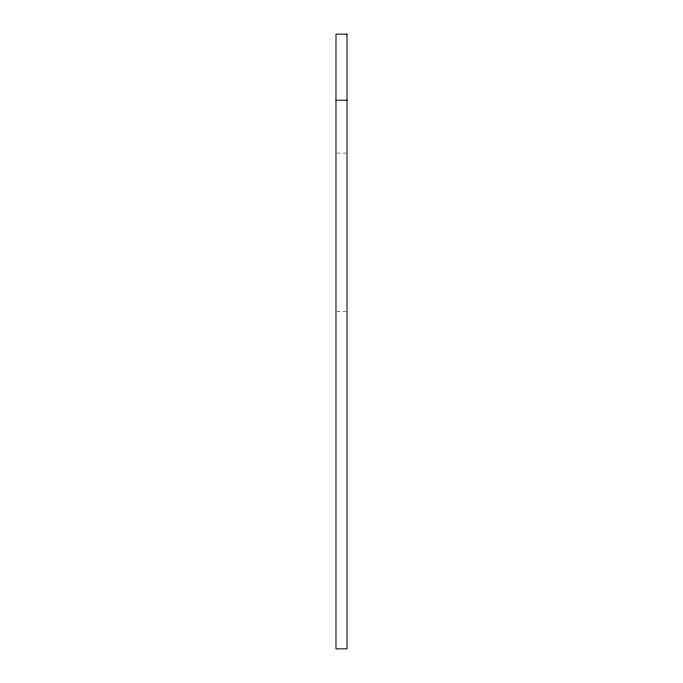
<?xml version="1.0" encoding="UTF-8"?>
<svg xmlns="http://www.w3.org/2000/svg" width="683" height="683" viewBox="0 0 683 683"><rect width="100%" height="100%" fill="white"/><g stroke="black" fill="none" stroke-linecap="round" stroke-linejoin="round"><path stroke-width="0.51" stroke-dasharray="3.42 2.56" d="M336.992 153.077L347.007 153.077M336.992 311.653L347.007 311.653"/><path stroke-width="1.02" d="M335.993 100.222L347.007 100.222M347.007 34.15L335.993 34.15L335.993 648.85L347.007 648.85L347.007 34.15"/></g></svg>
